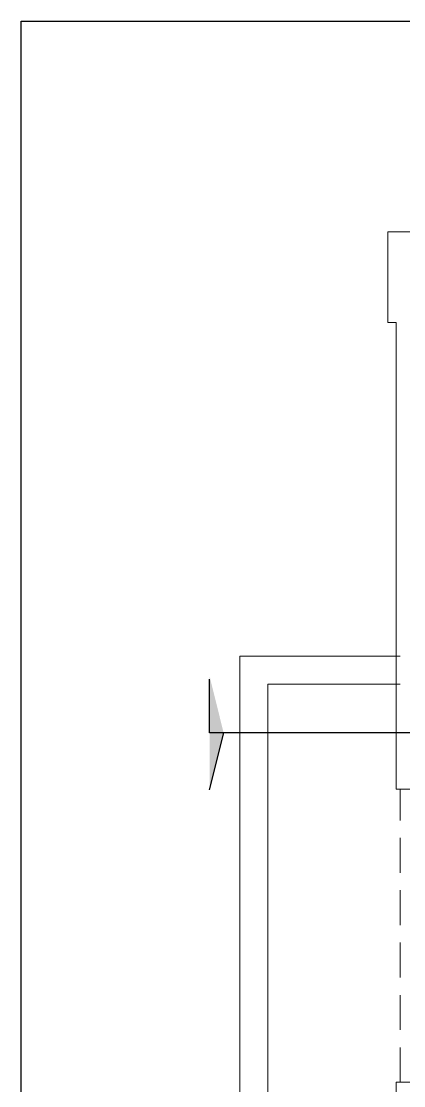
# Model space of a CAD drawing. Header units: inches. Extents: x -20583 to 399182, y -24453 to 525552.
# Drawn here: x 46772 to 49514, y 6717 to 14342 of the extents above; entities that cross this region are included whole.
import ezdxf

# ---------------------------------------------------------------- set-up
doc = ezdxf.new("R2010")
doc.units = ezdxf.units.IN
doc.header["$LTSCALE"] = 1000
doc.header["$MEASUREMENT"] = 0
doc.linetypes.add('ACAD_ISO04W100', pattern=[30, 24, -3, 0, -3])
doc.linetypes.add('HIDDEN', pattern=[0.375, 0.25, -0.125])
doc.layers.add('8', color=8, linetype='Continuous')
doc.layers.add('Layer1', color=1, linetype='Continuous')
for name, color, linetype, lineweight in [('A-FLOR-HIDN', 252, 'HIDDEN', 0), ('A-WALL-PRHT', 4, 'Continuous', 18), ('A-WALL-TILE', 8, 'Continuous', 9)]:
    doc.layers.add(name, color=color, linetype=linetype, lineweight=lineweight)

msp = doc.modelspace()

# ---------------------------------------------------------------- hatches: boundary and pattern name
at = {"layer": 'Layer1'}
for points in [[(48121.95850093487, 9653.157896343642), (48223.13042755925, 9245.198072673587), (48121.95850093487, 9245.198072673587)], [(48122.33275792519, 8837.137828261373), (48223.50468454939, 9245.097651931646), (48122.33275792519, 9245.097651931646)]]:
    msp.add_hatch(color=256, dxfattribs=at).paths.add_polyline_path(points)

# ---------------------------------------------------------------- linework, layer by layer
at = {"layer": '8', "color": 1}
msp.add_lwpolyline([(46772.5, 14341.62520427268), (65403.21766513214, 14341.62520427268), (65403.21766513214, 2.540420479956083), (46772.5, 2.540420479956083)], close=True, dxfattribs=at)
at = {"layer": 'A-FLOR-HIDN', "color": 1, "linetype": 'HIDDEN'}
msp.add_line((49489.34235381731, 6741.982926999044, -1.466518336033438e-07), (49489.32683968346, 8841.982926941928, -1.466518336033666e-07), dxfattribs=at)
at = {"layer": 'A-WALL-PRHT', "elevation": -2.933036672067419e-07}
for points in [[(49489.31980320852, 9794.473510090116), (48339.31980324011, 9794.465014256304), (48339.34935396686, 5794.465014365356), (49489.34935393547, 5794.473510199256)], [(49489.32128074474, 9594.473510095559), (48539.32128077099, 9594.466491797997), (48539.34787642509, 5994.466491896223), (49489.34787639914, 5994.473510193828)]]:
    msp.add_lwpolyline(points, dxfattribs=at)
at = {"layer": 'A-WALL-TILE', "elevation": -1.466518336033709e-07}
for points in [[(60139.30554076604, 11464.56160069004), (60219.30554076395, 11464.56219170461), (60219.30022163296, 12184.56219167059), (60279.30022163401, 12184.56263493167), (60279.29541964084, 12834.56263491375), (59629.29541965836, 12834.5578329206), (59629.29586291927, 12774.55783292223), (50049.29586317837, 12774.48705892933), (50049.29541991722, 12834.48705892774), (49399.2954199352, 12834.48225693454), (49399.30022192828, 12184.48225695222), (49459.30022192682, 12184.48270021341), (49459.32491525338, 8841.982705297094), (49889.32491524285, 8841.985882000736), (49889.32454585875, 8891.985881998771)], [(48290.77462176941, 1151.210566589958), (49019.03274219796, 1879.479447376652), (50609.37635195781, 1879.491196328614), (50609.36944447523, 2814.491196303105), (50049.36944449035, 2814.487059201245), (50049.36992468948, 2749.487059202962), (49399.36992470734, 2749.482257209631), (49399.36512271396, 3399.482257191907), (49459.36512271232, 3399.482700452747), (49459.3404293854, 6741.982705354443), (49889.34042937681, 6741.985882057343), (49889.34079876092, 6691.985882058798)]]:
    msp.add_lwpolyline(points, dxfattribs=at)
at = {"layer": 'Layer1'}
for p, q in [((48121.95850093487, 9245.198072673646, 0.0003229812615585375), (48121.95850093976, 9628.657890317738, 0.0003231249803553674)), ((48122.33275792507, 8837.137828261315, 0.000314395269060896), (48223.50468454933, 9245.097651931646, 0.000314395269060896))]:
    msp.add_line(p, q, dxfattribs=at)
at = {"layer": 'Layer1', "linetype": 'ACAD_ISO04W100', "ltscale": 10}
msp.add_line((61091.38659868511, 9237.642972212832, -0.0003229812615585375), (48121.95850093487, 9245.198072673646, 0.0003229812615585375), dxfattribs=at)

doc.saveas('drawing.dxf')
